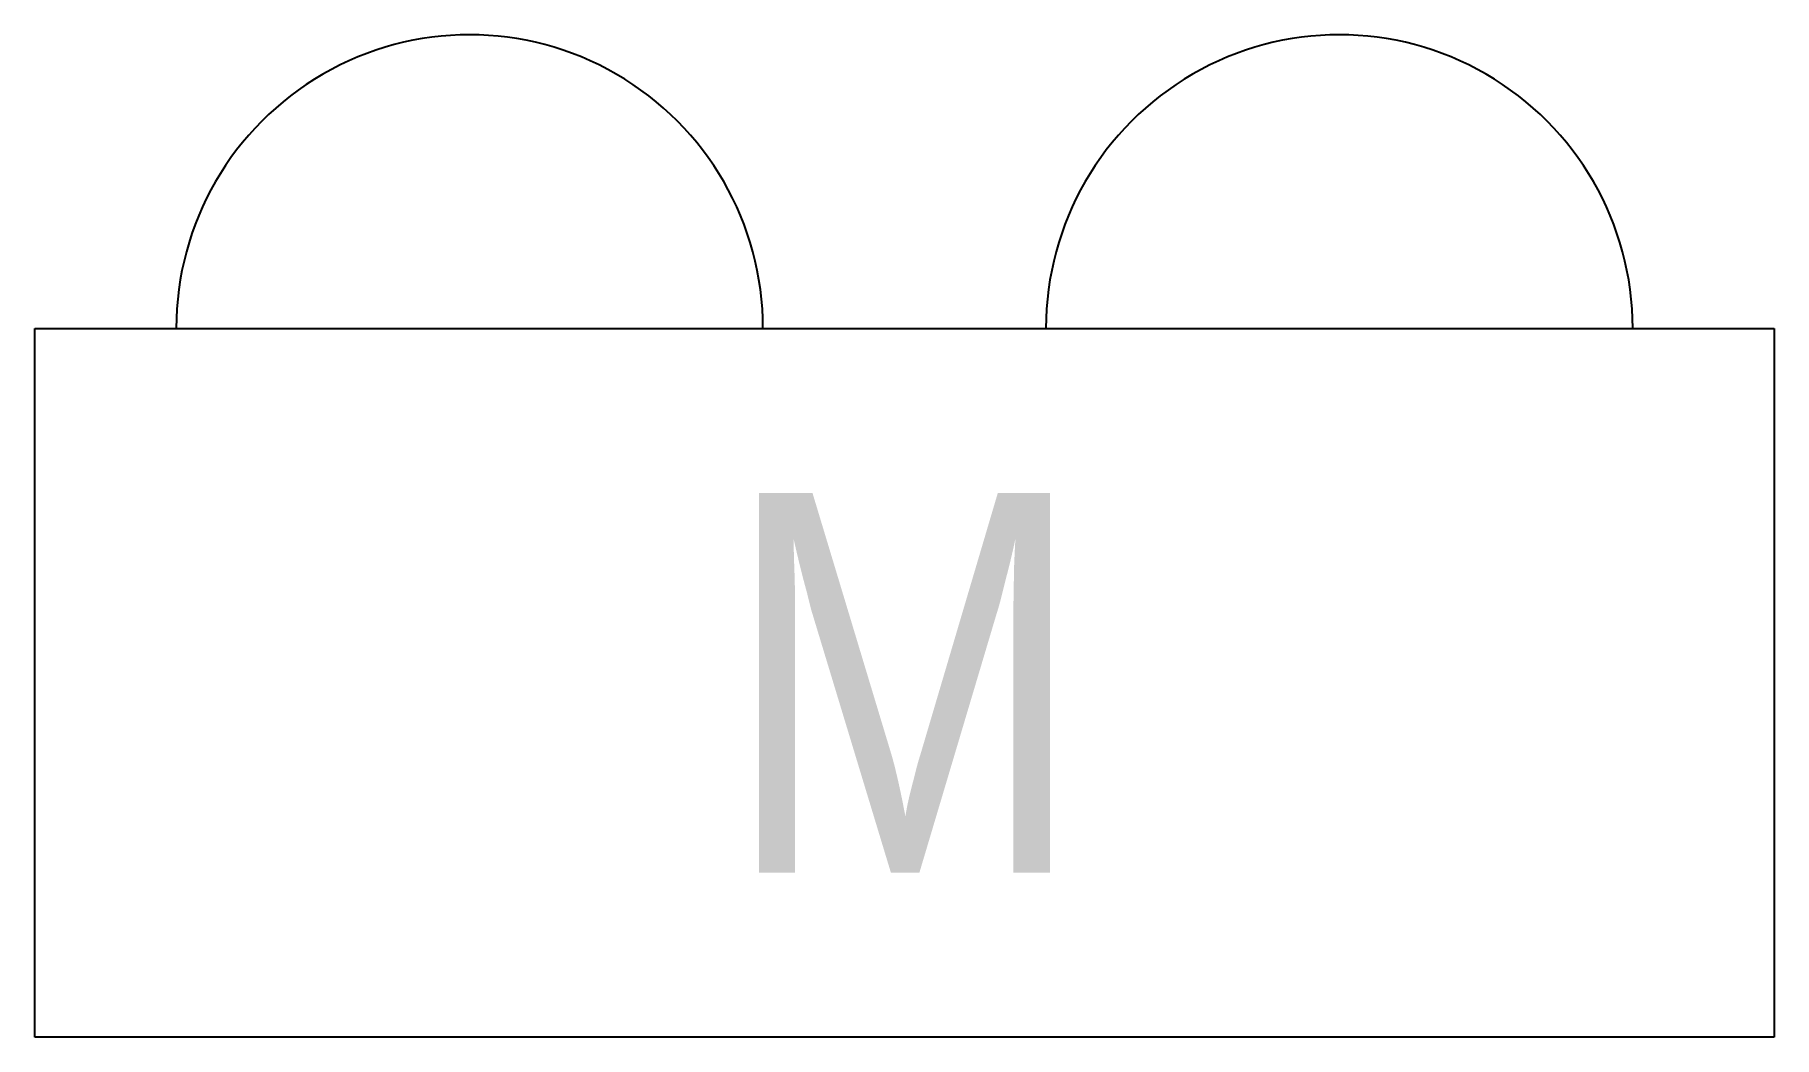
# Model space of a CAD drawing. Header units: feet. Extents: x 4794.2 to 4848.6, y 14254.4 to 14285.7.
import ezdxf
from ezdxf.enums import TextEntityAlignment as Align

# ---------------------------------------------------------------- set-up
doc = ezdxf.new("R2010")
doc.units = ezdxf.units.FT
doc.header["$MEASUREMENT"] = 0
doc.styles.add('PAPER SPACE TXT', font='technic_.ttf', dxfattribs={"height": 0.125})

msp = doc.modelspace()

# ---------------------------------------------------------------- linework, layer by layer
at = {"color": 1}
for p, q in [((4794.212, 14254.35), (4794.212, 14276.516)), ((4794.212, 14276.516), (4798.637, 14276.516)), ((4794.212, 14254.35), (4794.212, 14276.516)), ((4794.212, 14276.516), (4816.993, 14276.516)), ((4816.993, 14276.516), (4821.42, 14276.516)), ((4816.993, 14276.516), (4816.993, 14276.516)), ((4816.993, 14276.516), (4821.42, 14276.516)), ((4821.42, 14276.516), (4825.845, 14276.516)), ((4821.42, 14276.516), (4844.201, 14276.516)), ((4844.201, 14276.516), (4848.628, 14276.516)), ((4844.201, 14276.516), (4844.201, 14276.516)), ((4844.201, 14276.516), (4848.628, 14276.516)), ((4848.628, 14276.516), (4848.628, 14254.35)), ((4848.628, 14276.516), (4848.628, 14254.35)), ((4821.42, 14254.35), (4794.212, 14254.35)), ((4821.42, 14254.35), (4794.212, 14254.35)), ((4848.628, 14254.35), (4821.42, 14254.35)), ((4848.628, 14254.35), (4821.42, 14254.35))]:
    msp.add_line(p, q, dxfattribs=at)
for centre in [(4807.815, 14276.517), (4835.023, 14276.517)]:
    msp.add_arc(centre, 9.178, 359.9951, 180.0049, dxfattribs=at)

# ---------------------------------------------------------------- texts
at = {"color": 1, "style": 'PAPER SPACE TXT'}
msp.add_text('M', height=11.877, dxfattribs=at).set_placement((4821.42, 14265.433), align=Align.MIDDLE_CENTER)

doc.saveas('drawing.dxf')
